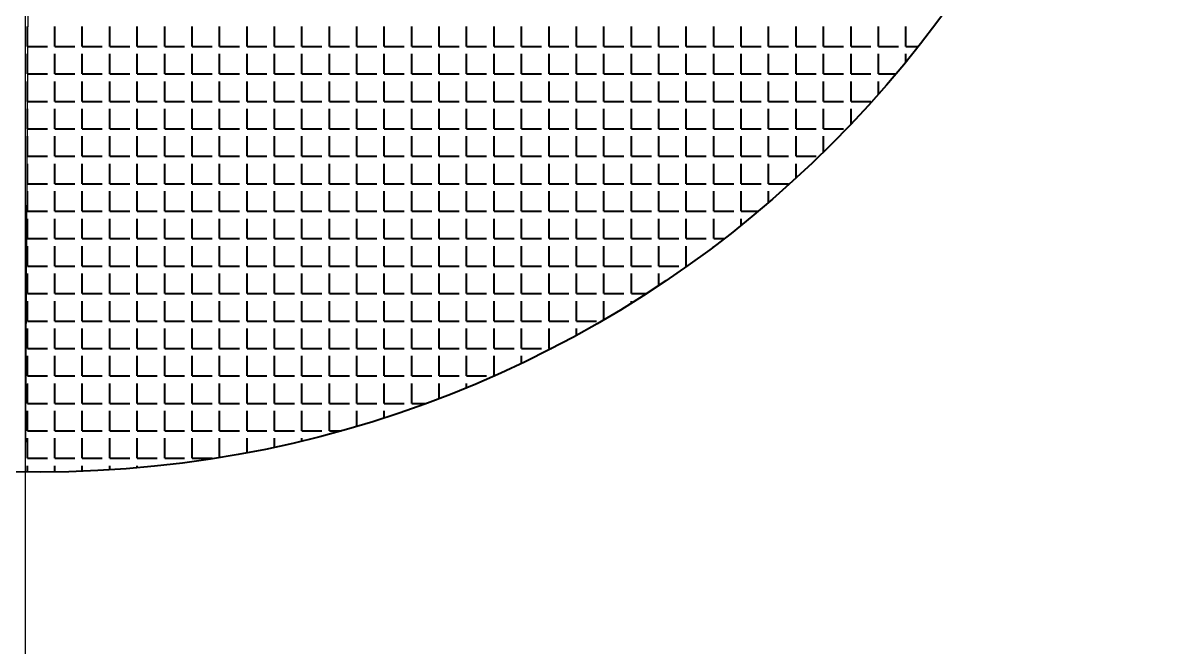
# Model space of a CAD drawing. Header units: millimetres. Extents: x 895788 to 1136524, y -21936 to 400945.
# Drawn here: x 929119.49 to 929153.58, y 271125.28 to 271144.01 of the extents above; entities that cross this region are included whole.
import ezdxf

# ---------------------------------------------------------------- set-up
doc = ezdxf.new("R2010")
doc.units = ezdxf.units.MM
doc.layers.add('GRANIT', color=10, linetype='Continuous', lineweight=30)

msp = doc.modelspace()

# ---------------------------------------------------------------- linework, layer by layer
msp.add_line((929119.576, 271130.535), (929145.387, 275905.148))
at = {"lineweight": 30}
msp.add_line((929119.576, 270878.454), (929119.576, 271403.271), dxfattribs=at)
at = {"layer": 'GRANIT', "color": 0, "linetype": 'Continuous', "lineweight": 40}
for p, q in [((929119.631, 271143.299), (929119.631, 271143.898)), ((929120.455, 271143.299), (929120.455, 271143.898)), ((929121.278, 271143.299), (929121.278, 271143.898)), ((929122.102, 271143.299), (929122.102, 271143.898)), ((929122.925, 271143.299), (929122.925, 271143.898)), ((929123.749, 271143.299), (929123.749, 271143.898)), ((929124.572, 271143.299), (929124.572, 271143.898)), ((929125.396, 271143.299), (929125.396, 271143.898)), ((929126.219, 271143.299), (929126.219, 271143.898)), ((929127.043, 271143.299), (929127.043, 271143.898)), ((929127.866, 271143.299), (929127.866, 271143.898)), ((929128.69, 271143.299), (929128.69, 271143.898)), ((929129.513, 271143.299), (929129.513, 271143.898)), ((929130.337, 271143.299), (929130.337, 271143.898)), ((929131.16, 271143.299), (929131.16, 271143.898)), ((929131.984, 271143.299), (929131.984, 271143.898)), ((929132.807, 271143.299), (929132.807, 271143.898)), ((929133.631, 271143.299), (929133.631, 271143.898)), ((929134.455, 271143.299), (929134.455, 271143.898)), ((929135.278, 271143.299), (929135.278, 271143.898)), ((929136.102, 271143.299), (929136.102, 271143.898)), ((929136.925, 271143.299), (929136.925, 271143.898)), ((929137.749, 271143.299), (929137.749, 271143.898)), ((929138.572, 271143.299), (929138.572, 271143.898)), ((929139.396, 271143.299), (929139.396, 271143.898)), ((929140.219, 271143.299), (929140.219, 271143.898)), ((929141.043, 271143.299), (929141.043, 271143.898)), ((929141.866, 271143.299), (929141.866, 271143.898)), ((929142.69, 271143.299), (929142.69, 271143.898)), ((929143.513, 271143.299), (929143.513, 271143.898)), ((929144.337, 271143.299), (929144.337, 271143.898)), ((929145.16, 271143.299), (929145.16, 271143.898)), ((929145.984, 271143.299), (929145.984, 271143.898)), ((929146.807, 271143.879), (929146.807, 271143.898)), ((929119.631, 271143.299), (929120.23, 271143.299)), ((929119.631, 271142.475), (929119.631, 271143.074)), ((929120.455, 271143.299), (929121.053, 271143.299)), ((929120.455, 271142.475), (929120.455, 271143.074)), ((929121.278, 271143.299), (929121.877, 271143.299)), ((929121.278, 271142.475), (929121.278, 271143.074)), ((929122.102, 271143.299), (929122.701, 271143.299)), ((929122.102, 271142.475), (929122.102, 271143.074)), ((929122.925, 271143.299), (929123.524, 271143.299)), ((929122.925, 271142.475), (929122.925, 271143.074)), ((929123.749, 271143.299), (929124.348, 271143.299)), ((929123.749, 271142.475), (929123.749, 271143.074)), ((929124.572, 271143.299), (929125.171, 271143.299)), ((929124.572, 271142.475), (929124.572, 271143.074)), ((929125.396, 271143.299), (929125.995, 271143.299)), ((929125.396, 271142.475), (929125.396, 271143.074)), ((929126.219, 271143.299), (929126.818, 271143.299)), ((929126.219, 271142.475), (929126.219, 271143.074)), ((929127.043, 271143.299), (929127.642, 271143.299)), ((929127.043, 271142.475), (929127.043, 271143.074)), ((929127.866, 271143.299), (929128.465, 271143.299)), ((929127.866, 271142.475), (929127.866, 271143.074)), ((929128.69, 271143.299), (929129.289, 271143.299)), ((929128.69, 271142.475), (929128.69, 271143.074)), ((929129.513, 271143.299), (929130.112, 271143.299)), ((929129.513, 271142.475), (929129.513, 271143.074)), ((929130.337, 271143.299), (929130.936, 271143.299)), ((929130.337, 271142.475), (929130.337, 271143.074)), ((929131.16, 271143.299), (929131.759, 271143.299)), ((929131.16, 271142.475), (929131.16, 271143.074)), ((929131.984, 271143.299), (929132.583, 271143.299)), ((929131.984, 271142.475), (929131.984, 271143.074)), ((929132.807, 271143.299), (929133.406, 271143.299)), ((929132.807, 271142.475), (929132.807, 271143.074)), ((929133.631, 271143.299), (929134.23, 271143.299)), ((929133.631, 271142.475), (929133.631, 271143.074)), ((929134.455, 271143.299), (929135.053, 271143.299)), ((929134.455, 271142.475), (929134.455, 271143.074)), ((929135.278, 271143.299), (929135.877, 271143.299)), ((929135.278, 271142.475), (929135.278, 271143.074)), ((929136.102, 271143.299), (929136.701, 271143.299)), ((929136.102, 271142.475), (929136.102, 271143.074)), ((929136.925, 271143.299), (929137.524, 271143.299)), ((929136.925, 271142.475), (929136.925, 271143.074)), ((929137.749, 271143.299), (929138.348, 271143.299)), ((929137.749, 271142.475), (929137.749, 271143.074)), ((929138.572, 271143.299), (929139.171, 271143.299)), ((929138.572, 271142.475), (929138.572, 271143.074)), ((929139.396, 271143.299), (929139.995, 271143.299)), ((929139.396, 271142.475), (929139.396, 271143.074)), ((929140.219, 271143.299), (929140.818, 271143.299)), ((929140.219, 271142.475), (929140.219, 271143.074)), ((929141.043, 271143.299), (929141.642, 271143.299)), ((929141.043, 271142.475), (929141.043, 271143.074)), ((929141.866, 271143.299), (929142.465, 271143.299)), ((929141.866, 271142.475), (929141.866, 271143.074)), ((929142.69, 271143.299), (929143.289, 271143.299)), ((929142.69, 271142.475), (929142.69, 271143.074)), ((929143.513, 271143.299), (929144.112, 271143.299)), ((929143.513, 271142.475), (929143.513, 271143.074)), ((929144.337, 271143.299), (929144.936, 271143.299)), ((929144.337, 271142.475), (929144.337, 271143.074)), ((929145.16, 271143.299), (929145.759, 271143.299)), ((929145.16, 271142.475), (929145.16, 271143.074)), ((929145.984, 271143.299), (929146.36, 271143.299)), ((929145.984, 271142.832), (929145.984, 271143.074)), ((929119.631, 271142.475), (929120.23, 271142.475)), ((929120.455, 271142.475), (929121.053, 271142.475)), ((929121.278, 271142.475), (929121.877, 271142.475)), ((929122.102, 271142.475), (929122.701, 271142.475)), ((929122.925, 271142.475), (929123.524, 271142.475)), ((929123.749, 271142.475), (929124.348, 271142.475)), ((929124.572, 271142.475), (929125.171, 271142.475)), ((929125.396, 271142.475), (929125.995, 271142.475)), ((929126.219, 271142.475), (929126.818, 271142.475)), ((929127.043, 271142.475), (929127.642, 271142.475)), ((929127.866, 271142.475), (929128.465, 271142.475)), ((929128.69, 271142.475), (929129.289, 271142.475)), ((929129.513, 271142.475), (929130.112, 271142.475)), ((929130.337, 271142.475), (929130.936, 271142.475)), ((929131.16, 271142.475), (929131.759, 271142.475)), ((929131.984, 271142.475), (929132.583, 271142.475)), ((929132.807, 271142.475), (929133.406, 271142.475)), ((929133.631, 271142.475), (929134.23, 271142.475)), ((929134.455, 271142.475), (929135.053, 271142.475)), ((929135.278, 271142.475), (929135.877, 271142.475)), ((929136.102, 271142.475), (929136.701, 271142.475)), ((929136.925, 271142.475), (929137.524, 271142.475)), ((929137.749, 271142.475), (929138.348, 271142.475)), ((929138.572, 271142.475), (929139.171, 271142.475)), ((929139.396, 271142.475), (929139.995, 271142.475)), ((929140.219, 271142.475), (929140.818, 271142.475)), ((929141.043, 271142.475), (929141.642, 271142.475)), ((929141.866, 271142.475), (929142.465, 271142.475)), ((929142.69, 271142.475), (929143.289, 271142.475)), ((929143.513, 271142.475), (929144.112, 271142.475)), ((929144.337, 271142.475), (929144.936, 271142.475)), ((929145.16, 271142.475), (929145.688, 271142.475)), ((929119.631, 271141.652), (929119.631, 271142.251)), ((929120.455, 271141.652), (929120.455, 271142.251)), ((929121.278, 271141.652), (929121.278, 271142.251)), ((929122.102, 271141.652), (929122.102, 271142.251)), ((929122.925, 271141.652), (929122.925, 271142.251)), ((929123.749, 271141.652), (929123.749, 271142.251)), ((929124.572, 271141.652), (929124.572, 271142.251)), ((929125.396, 271141.652), (929125.396, 271142.251)), ((929126.219, 271141.652), (929126.219, 271142.251)), ((929127.043, 271141.652), (929127.043, 271142.251)), ((929127.866, 271141.652), (929127.866, 271142.251)), ((929128.69, 271141.652), (929128.69, 271142.251)), ((929129.513, 271141.652), (929129.513, 271142.251)), ((929130.337, 271141.652), (929130.337, 271142.251)), ((929131.16, 271141.652), (929131.16, 271142.251)), ((929131.984, 271141.652), (929131.984, 271142.251)), ((929132.807, 271141.652), (929132.807, 271142.251)), ((929133.631, 271141.652), (929133.631, 271142.251)), ((929134.455, 271141.652), (929134.455, 271142.251)), ((929135.278, 271141.652), (929135.278, 271142.251)), ((929136.102, 271141.652), (929136.102, 271142.251)), ((929136.925, 271141.652), (929136.925, 271142.251)), ((929137.749, 271141.652), (929137.749, 271142.251)), ((929138.572, 271141.652), (929138.572, 271142.251)), ((929139.396, 271141.652), (929139.396, 271142.251)), ((929140.219, 271141.652), (929140.219, 271142.251)), ((929141.043, 271141.652), (929141.043, 271142.251)), ((929141.866, 271141.652), (929141.866, 271142.251)), ((929142.69, 271141.652), (929142.69, 271142.251)), ((929143.513, 271141.652), (929143.513, 271142.251)), ((929144.337, 271141.652), (929144.337, 271142.251)), ((929145.16, 271141.864), (929145.16, 271142.251)), ((929119.631, 271141.652), (929120.23, 271141.652)), ((929119.631, 271140.828), (929119.631, 271141.427)), ((929120.455, 271141.652), (929121.053, 271141.652)), ((929120.455, 271140.828), (929120.455, 271141.427)), ((929121.278, 271141.652), (929121.877, 271141.652)), ((929121.278, 271140.828), (929121.278, 271141.427)), ((929122.102, 271141.652), (929122.701, 271141.652)), ((929122.102, 271140.828), (929122.102, 271141.427)), ((929122.925, 271141.652), (929123.524, 271141.652)), ((929122.925, 271140.828), (929122.925, 271141.427)), ((929123.749, 271141.652), (929124.348, 271141.652)), ((929123.749, 271140.828), (929123.749, 271141.427)), ((929124.572, 271141.652), (929125.171, 271141.652)), ((929124.572, 271140.828), (929124.572, 271141.427)), ((929125.396, 271141.652), (929125.995, 271141.652)), ((929125.396, 271140.828), (929125.396, 271141.427)), ((929126.219, 271141.652), (929126.818, 271141.652)), ((929126.219, 271140.828), (929126.219, 271141.427)), ((929127.043, 271141.652), (929127.642, 271141.652)), ((929127.043, 271140.828), (929127.043, 271141.427)), ((929127.866, 271141.652), (929128.465, 271141.652)), ((929127.866, 271140.828), (929127.866, 271141.427)), ((929128.69, 271141.652), (929129.289, 271141.652)), ((929128.69, 271140.828), (929128.69, 271141.427)), ((929129.513, 271141.652), (929130.112, 271141.652)), ((929129.513, 271140.828), (929129.513, 271141.427)), ((929130.337, 271141.652), (929130.936, 271141.652)), ((929130.337, 271140.828), (929130.337, 271141.427)), ((929131.16, 271141.652), (929131.759, 271141.652)), ((929131.16, 271140.828), (929131.16, 271141.427)), ((929131.984, 271141.652), (929132.583, 271141.652)), ((929131.984, 271140.828), (929131.984, 271141.427)), ((929132.807, 271141.652), (929133.406, 271141.652)), ((929132.807, 271140.828), (929132.807, 271141.427)), ((929133.631, 271141.652), (929134.23, 271141.652)), ((929133.631, 271140.828), (929133.631, 271141.427)), ((929134.455, 271141.652), (929135.053, 271141.652)), ((929134.455, 271140.828), (929134.455, 271141.427)), ((929135.278, 271141.652), (929135.877, 271141.652)), ((929135.278, 271140.828), (929135.278, 271141.427)), ((929136.102, 271141.652), (929136.701, 271141.652)), ((929136.102, 271140.828), (929136.102, 271141.427)), ((929136.925, 271141.652), (929137.524, 271141.652)), ((929136.925, 271140.828), (929136.925, 271141.427)), ((929137.749, 271141.652), (929138.348, 271141.652)), ((929137.749, 271140.828), (929137.749, 271141.427)), ((929138.572, 271141.652), (929139.171, 271141.652)), ((929138.572, 271140.828), (929138.572, 271141.427)), ((929139.396, 271141.652), (929139.995, 271141.652)), ((929139.396, 271140.828), (929139.396, 271141.427)), ((929140.219, 271141.652), (929140.818, 271141.652)), ((929140.219, 271140.828), (929140.219, 271141.427)), ((929141.043, 271141.652), (929141.642, 271141.652)), ((929141.043, 271140.828), (929141.043, 271141.427)), ((929141.866, 271141.652), (929142.465, 271141.652)), ((929141.866, 271140.828), (929141.866, 271141.427)), ((929142.69, 271141.652), (929143.289, 271141.652)), ((929142.69, 271140.828), (929142.69, 271141.427)), ((929143.513, 271141.652), (929144.112, 271141.652)), ((929143.513, 271140.828), (929143.513, 271141.427)), ((929144.337, 271141.652), (929144.936, 271141.652)), ((929144.337, 271140.966), (929144.337, 271141.427)), ((929119.631, 271140.828), (929120.23, 271140.828)), ((929120.455, 271140.828), (929121.053, 271140.828)), ((929121.278, 271140.828), (929121.877, 271140.828)), ((929122.102, 271140.828), (929122.701, 271140.828)), ((929122.925, 271140.828), (929123.524, 271140.828)), ((929123.749, 271140.828), (929124.348, 271140.828)), ((929124.572, 271140.828), (929125.171, 271140.828)), ((929125.396, 271140.828), (929125.995, 271140.828)), ((929126.219, 271140.828), (929126.818, 271140.828)), ((929127.043, 271140.828), (929127.642, 271140.828)), ((929127.866, 271140.828), (929128.465, 271140.828)), ((929128.69, 271140.828), (929129.289, 271140.828)), ((929129.513, 271140.828), (929130.112, 271140.828)), ((929130.337, 271140.828), (929130.936, 271140.828)), ((929131.16, 271140.828), (929131.759, 271140.828)), ((929131.984, 271140.828), (929132.583, 271140.828)), ((929132.807, 271140.828), (929133.406, 271140.828)), ((929133.631, 271140.828), (929134.23, 271140.828)), ((929134.455, 271140.828), (929135.053, 271140.828)), ((929135.278, 271140.828), (929135.877, 271140.828)), ((929136.102, 271140.828), (929136.701, 271140.828)), ((929136.925, 271140.828), (929137.524, 271140.828)), ((929137.749, 271140.828), (929138.348, 271140.828)), ((929138.572, 271140.828), (929139.171, 271140.828)), ((929139.396, 271140.828), (929139.995, 271140.828)), ((929140.219, 271140.828), (929140.818, 271140.828)), ((929141.043, 271140.828), (929141.642, 271140.828)), ((929141.866, 271140.828), (929142.465, 271140.828)), ((929142.69, 271140.828), (929143.289, 271140.828)), ((929143.513, 271140.828), (929144.112, 271140.828)), ((929119.631, 271140.005), (929119.631, 271140.604)), ((929120.455, 271140.005), (929120.455, 271140.604)), ((929121.278, 271140.005), (929121.278, 271140.604)), ((929122.102, 271140.005), (929122.102, 271140.604)), ((929122.925, 271140.005), (929122.925, 271140.604)), ((929123.749, 271140.005), (929123.749, 271140.604)), ((929124.572, 271140.005), (929124.572, 271140.604)), ((929125.396, 271140.005), (929125.396, 271140.604)), ((929126.219, 271140.005), (929126.219, 271140.604)), ((929127.043, 271140.005), (929127.043, 271140.604)), ((929127.866, 271140.005), (929127.866, 271140.604)), ((929128.69, 271140.005), (929128.69, 271140.604)), ((929129.513, 271140.005), (929129.513, 271140.604)), ((929130.337, 271140.005), (929130.337, 271140.604)), ((929131.16, 271140.005), (929131.16, 271140.604)), ((929131.984, 271140.005), (929131.984, 271140.604)), ((929132.807, 271140.005), (929132.807, 271140.604)), ((929133.631, 271140.005), (929133.631, 271140.604)), ((929134.455, 271140.005), (929134.455, 271140.604)), ((929135.278, 271140.005), (929135.278, 271140.604)), ((929136.102, 271140.005), (929136.102, 271140.604)), ((929136.925, 271140.005), (929136.925, 271140.604)), ((929137.749, 271140.005), (929137.749, 271140.604)), ((929138.572, 271140.005), (929138.572, 271140.604)), ((929139.396, 271140.005), (929139.396, 271140.604)), ((929140.219, 271140.005), (929140.219, 271140.604)), ((929141.043, 271140.005), (929141.043, 271140.604)), ((929141.866, 271140.005), (929141.866, 271140.604)), ((929142.69, 271140.005), (929142.69, 271140.604)), ((929143.513, 271140.13), (929143.513, 271140.604)), ((929119.631, 271140.005), (929120.23, 271140.005)), ((929120.455, 271140.005), (929121.053, 271140.005)), ((929121.278, 271140.005), (929121.877, 271140.005)), ((929122.102, 271140.005), (929122.701, 271140.005)), ((929122.925, 271140.005), (929123.524, 271140.005)), ((929123.749, 271140.005), (929124.348, 271140.005)), ((929124.572, 271140.005), (929125.171, 271140.005)), ((929125.396, 271140.005), (929125.995, 271140.005)), ((929126.219, 271140.005), (929126.818, 271140.005)), ((929127.043, 271140.005), (929127.642, 271140.005)), ((929127.866, 271140.005), (929128.465, 271140.005)), ((929128.69, 271140.005), (929129.289, 271140.005)), ((929129.513, 271140.005), (929130.112, 271140.005)), ((929130.337, 271140.005), (929130.936, 271140.005)), ((929131.16, 271140.005), (929131.759, 271140.005)), ((929131.984, 271140.005), (929132.583, 271140.005)), ((929132.807, 271140.005), (929133.406, 271140.005)), ((929133.631, 271140.005), (929134.23, 271140.005)), ((929134.455, 271140.005), (929135.053, 271140.005)), ((929135.278, 271140.005), (929135.877, 271140.005)), ((929136.102, 271140.005), (929136.701, 271140.005)), ((929136.925, 271140.005), (929137.524, 271140.005)), ((929137.749, 271140.005), (929138.348, 271140.005)), ((929138.572, 271140.005), (929139.171, 271140.005)), ((929139.396, 271140.005), (929139.995, 271140.005)), ((929140.219, 271140.005), (929140.818, 271140.005)), ((929141.043, 271140.005), (929141.642, 271140.005)), ((929141.866, 271140.005), (929142.465, 271140.005)), ((929142.69, 271140.005), (929143.289, 271140.005)), ((929119.631, 271139.181), (929119.631, 271139.78)), ((929120.455, 271139.181), (929120.455, 271139.78)), ((929121.278, 271139.181), (929121.278, 271139.78)), ((929122.102, 271139.181), (929122.102, 271139.78)), ((929122.925, 271139.181), (929122.925, 271139.78)), ((929123.749, 271139.181), (929123.749, 271139.78)), ((929124.572, 271139.181), (929124.572, 271139.78)), ((929125.396, 271139.181), (929125.396, 271139.78)), ((929126.219, 271139.181), (929126.219, 271139.78)), ((929127.043, 271139.181), (929127.043, 271139.78)), ((929127.866, 271139.181), (929127.866, 271139.78)), ((929128.69, 271139.181), (929128.69, 271139.78)), ((929129.513, 271139.181), (929129.513, 271139.78)), ((929130.337, 271139.181), (929130.337, 271139.78)), ((929131.16, 271139.181), (929131.16, 271139.78)), ((929131.984, 271139.181), (929131.984, 271139.78)), ((929132.807, 271139.181), (929132.807, 271139.78)), ((929133.631, 271139.181), (929133.631, 271139.78)), ((929134.455, 271139.181), (929134.455, 271139.78)), ((929135.278, 271139.181), (929135.278, 271139.78)), ((929136.102, 271139.181), (929136.102, 271139.78)), ((929136.925, 271139.181), (929136.925, 271139.78)), ((929137.749, 271139.181), (929137.749, 271139.78)), ((929138.572, 271139.181), (929138.572, 271139.78)), ((929139.396, 271139.181), (929139.396, 271139.78)), ((929140.219, 271139.181), (929140.219, 271139.78)), ((929141.043, 271139.181), (929141.043, 271139.78)), ((929141.866, 271139.181), (929141.866, 271139.78)), ((929142.69, 271139.35), (929142.69, 271139.78)), ((929119.631, 271139.181), (929120.23, 271139.181)), ((929119.631, 271138.358), (929119.631, 271138.956)), ((929120.455, 271139.181), (929121.053, 271139.181)), ((929120.455, 271138.358), (929120.455, 271138.956)), ((929121.278, 271139.181), (929121.877, 271139.181)), ((929121.278, 271138.358), (929121.278, 271138.956)), ((929122.102, 271139.181), (929122.701, 271139.181)), ((929122.102, 271138.358), (929122.102, 271138.956)), ((929122.925, 271139.181), (929123.524, 271139.181)), ((929122.925, 271138.358), (929122.925, 271138.956)), ((929123.749, 271139.181), (929124.348, 271139.181)), ((929123.749, 271138.358), (929123.749, 271138.956)), ((929124.572, 271139.181), (929125.171, 271139.181)), ((929124.572, 271138.358), (929124.572, 271138.956)), ((929125.396, 271139.181), (929125.995, 271139.181)), ((929125.396, 271138.358), (929125.396, 271138.956)), ((929126.219, 271139.181), (929126.818, 271139.181)), ((929126.219, 271138.358), (929126.219, 271138.956)), ((929127.043, 271139.181), (929127.642, 271139.181)), ((929127.043, 271138.358), (929127.043, 271138.956)), ((929127.866, 271139.181), (929128.465, 271139.181)), ((929127.866, 271138.358), (929127.866, 271138.956)), ((929128.69, 271139.181), (929129.289, 271139.181)), ((929128.69, 271138.358), (929128.69, 271138.956)), ((929129.513, 271139.181), (929130.112, 271139.181)), ((929129.513, 271138.358), (929129.513, 271138.956)), ((929130.337, 271139.181), (929130.936, 271139.181)), ((929130.337, 271138.358), (929130.337, 271138.956)), ((929131.16, 271139.181), (929131.759, 271139.181)), ((929131.16, 271138.358), (929131.16, 271138.956)), ((929131.984, 271139.181), (929132.583, 271139.181)), ((929131.984, 271138.358), (929131.984, 271138.956)), ((929132.807, 271139.181), (929133.406, 271139.181)), ((929132.807, 271138.358), (929132.807, 271138.956)), ((929133.631, 271139.181), (929134.23, 271139.181)), ((929133.631, 271138.358), (929133.631, 271138.956)), ((929134.455, 271139.181), (929135.053, 271139.181)), ((929134.455, 271138.358), (929134.455, 271138.956)), ((929135.278, 271139.181), (929135.877, 271139.181)), ((929135.278, 271138.358), (929135.278, 271138.956)), ((929136.102, 271139.181), (929136.701, 271139.181)), ((929136.102, 271138.358), (929136.102, 271138.956)), ((929136.925, 271139.181), (929137.524, 271139.181)), ((929136.925, 271138.358), (929136.925, 271138.956)), ((929137.749, 271139.181), (929138.348, 271139.181)), ((929137.749, 271138.358), (929137.749, 271138.956)), ((929138.572, 271139.181), (929139.171, 271139.181)), ((929138.572, 271138.358), (929138.572, 271138.956)), ((929139.396, 271139.181), (929139.995, 271139.181)), ((929139.396, 271138.358), (929139.396, 271138.956)), ((929140.219, 271139.181), (929140.818, 271139.181)), ((929140.219, 271138.358), (929140.219, 271138.956)), ((929141.043, 271139.181), (929141.642, 271139.181)), ((929141.043, 271138.358), (929141.043, 271138.956)), ((929141.866, 271139.181), (929142.465, 271139.181)), ((929141.866, 271138.62), (929141.866, 271138.956)), ((929119.631, 271138.358), (929120.23, 271138.358)), ((929120.455, 271138.358), (929121.053, 271138.358)), ((929121.278, 271138.358), (929121.877, 271138.358)), ((929122.102, 271138.358), (929122.701, 271138.358)), ((929122.925, 271138.358), (929123.524, 271138.358)), ((929123.749, 271138.358), (929124.348, 271138.358)), ((929124.572, 271138.358), (929125.171, 271138.358)), ((929125.396, 271138.358), (929125.995, 271138.358)), ((929126.219, 271138.358), (929126.818, 271138.358)), ((929127.043, 271138.358), (929127.642, 271138.358)), ((929127.866, 271138.358), (929128.465, 271138.358)), ((929128.69, 271138.358), (929129.289, 271138.358)), ((929129.513, 271138.358), (929130.112, 271138.358)), ((929130.337, 271138.358), (929130.936, 271138.358)), ((929131.16, 271138.358), (929131.759, 271138.358)), ((929131.984, 271138.358), (929132.583, 271138.358)), ((929132.807, 271138.358), (929133.406, 271138.358)), ((929133.631, 271138.358), (929134.23, 271138.358)), ((929134.455, 271138.358), (929135.053, 271138.358)), ((929135.278, 271138.358), (929135.877, 271138.358)), ((929136.102, 271138.358), (929136.701, 271138.358)), ((929136.925, 271138.358), (929137.524, 271138.358)), ((929137.749, 271138.358), (929138.348, 271138.358)), ((929138.572, 271138.358), (929139.171, 271138.358)), ((929139.396, 271138.358), (929139.995, 271138.358)), ((929140.219, 271138.358), (929140.818, 271138.358)), ((929141.043, 271138.358), (929141.557, 271138.358)), ((929119.631, 271137.534), (929119.631, 271138.133)), ((929120.455, 271137.534), (929120.455, 271138.133)), ((929121.278, 271137.534), (929121.278, 271138.133)), ((929122.102, 271137.534), (929122.102, 271138.133)), ((929122.925, 271137.534), (929122.925, 271138.133)), ((929123.749, 271137.534), (929123.749, 271138.133)), ((929124.572, 271137.534), (929124.572, 271138.133)), ((929125.396, 271137.534), (929125.396, 271138.133)), ((929126.219, 271137.534), (929126.219, 271138.133)), ((929127.043, 271137.534), (929127.043, 271138.133)), ((929127.866, 271137.534), (929127.866, 271138.133)), ((929128.69, 271137.534), (929128.69, 271138.133)), ((929129.513, 271137.534), (929129.513, 271138.133)), ((929130.337, 271137.534), (929130.337, 271138.133)), ((929131.16, 271137.534), (929131.16, 271138.133)), ((929131.984, 271137.534), (929131.984, 271138.133)), ((929132.807, 271137.534), (929132.807, 271138.133)), ((929133.631, 271137.534), (929133.631, 271138.133)), ((929134.455, 271137.534), (929134.455, 271138.133)), ((929135.278, 271137.534), (929135.278, 271138.133)), ((929136.102, 271137.534), (929136.102, 271138.133)), ((929136.925, 271137.534), (929136.925, 271138.133)), ((929137.749, 271137.534), (929137.749, 271138.133)), ((929138.572, 271137.534), (929138.572, 271138.133)), ((929139.396, 271137.534), (929139.396, 271138.133)), ((929140.219, 271137.534), (929140.219, 271138.133)), ((929141.043, 271137.936), (929141.043, 271138.133)), ((929119.631, 271137.534), (929120.23, 271137.534)), ((929119.631, 271136.71), (929119.631, 271137.309)), ((929120.455, 271137.534), (929121.053, 271137.534)), ((929120.455, 271136.71), (929120.455, 271137.309)), ((929121.278, 271137.534), (929121.877, 271137.534)), ((929121.278, 271136.71), (929121.278, 271137.309)), ((929122.102, 271137.534), (929122.701, 271137.534)), ((929122.102, 271136.71), (929122.102, 271137.309)), ((929122.925, 271137.534), (929123.524, 271137.534)), ((929122.925, 271136.71), (929122.925, 271137.309)), ((929123.749, 271137.534), (929124.348, 271137.534)), ((929123.749, 271136.71), (929123.749, 271137.309)), ((929124.572, 271137.534), (929125.171, 271137.534)), ((929124.572, 271136.71), (929124.572, 271137.309)), ((929125.396, 271137.534), (929125.995, 271137.534)), ((929125.396, 271136.71), (929125.396, 271137.309)), ((929126.219, 271137.534), (929126.818, 271137.534)), ((929126.219, 271136.71), (929126.219, 271137.309)), ((929127.043, 271137.534), (929127.642, 271137.534)), ((929127.043, 271136.71), (929127.043, 271137.309)), ((929127.866, 271137.534), (929128.465, 271137.534)), ((929127.866, 271136.71), (929127.866, 271137.309)), ((929128.69, 271137.534), (929129.289, 271137.534)), ((929128.69, 271136.71), (929128.69, 271137.309)), ((929129.513, 271137.534), (929130.112, 271137.534)), ((929129.513, 271136.71), (929129.513, 271137.309)), ((929130.337, 271137.534), (929130.936, 271137.534)), ((929130.337, 271136.71), (929130.337, 271137.309)), ((929131.16, 271137.534), (929131.759, 271137.534)), ((929131.16, 271136.71), (929131.16, 271137.309)), ((929131.984, 271137.534), (929132.583, 271137.534)), ((929131.984, 271136.71), (929131.984, 271137.309)), ((929132.807, 271137.534), (929133.406, 271137.534)), ((929132.807, 271136.71), (929132.807, 271137.309)), ((929133.631, 271137.534), (929134.23, 271137.534)), ((929133.631, 271136.71), (929133.631, 271137.309)), ((929134.455, 271137.534), (929135.053, 271137.534)), ((929134.455, 271136.71), (929134.455, 271137.309)), ((929135.278, 271137.534), (929135.877, 271137.534)), ((929135.278, 271136.71), (929135.278, 271137.309)), ((929136.102, 271137.534), (929136.701, 271137.534)), ((929136.102, 271136.71), (929136.102, 271137.309)), ((929136.925, 271137.534), (929137.524, 271137.534)), ((929136.925, 271136.71), (929136.925, 271137.309)), ((929137.749, 271137.534), (929138.348, 271137.534)), ((929137.749, 271136.71), (929137.749, 271137.309)), ((929138.572, 271137.534), (929139.171, 271137.534)), ((929138.572, 271136.71), (929138.572, 271137.309)), ((929139.396, 271137.534), (929139.995, 271137.534)), ((929139.396, 271136.71), (929139.396, 271137.309)), ((929140.219, 271137.534), (929140.533, 271137.534)), ((929140.219, 271137.295), (929140.219, 271137.309)), ((929119.631, 271136.71), (929120.23, 271136.71)), ((929120.455, 271136.71), (929121.053, 271136.71)), ((929121.278, 271136.71), (929121.877, 271136.71)), ((929122.102, 271136.71), (929122.701, 271136.71)), ((929122.925, 271136.71), (929123.524, 271136.71)), ((929123.749, 271136.71), (929124.348, 271136.71)), ((929124.572, 271136.71), (929125.171, 271136.71)), ((929125.396, 271136.71), (929125.995, 271136.71)), ((929126.219, 271136.71), (929126.818, 271136.71)), ((929127.043, 271136.71), (929127.642, 271136.71)), ((929127.866, 271136.71), (929128.465, 271136.71)), ((929128.69, 271136.71), (929129.289, 271136.71)), ((929129.513, 271136.71), (929130.112, 271136.71)), ((929130.337, 271136.71), (929130.936, 271136.71)), ((929131.16, 271136.71), (929131.759, 271136.71)), ((929131.984, 271136.71), (929132.583, 271136.71)), ((929132.807, 271136.71), (929133.406, 271136.71)), ((929133.631, 271136.71), (929134.23, 271136.71)), ((929134.455, 271136.71), (929135.053, 271136.71)), ((929135.278, 271136.71), (929135.877, 271136.71)), ((929136.102, 271136.71), (929136.701, 271136.71)), ((929136.925, 271136.71), (929137.524, 271136.71)), ((929137.749, 271136.71), (929138.348, 271136.71)), ((929138.572, 271136.71), (929139.171, 271136.71)), ((929139.396, 271136.71), (929139.42, 271136.71)), ((929119.631, 271135.887), (929119.631, 271136.486)), ((929120.455, 271135.887), (929120.455, 271136.486)), ((929121.278, 271135.887), (929121.278, 271136.486)), ((929122.102, 271135.887), (929122.102, 271136.486)), ((929122.925, 271135.887), (929122.925, 271136.486)), ((929123.749, 271135.887), (929123.749, 271136.486)), ((929124.572, 271135.887), (929124.572, 271136.486)), ((929125.396, 271135.887), (929125.396, 271136.486)), ((929126.219, 271135.887), (929126.219, 271136.486)), ((929127.043, 271135.887), (929127.043, 271136.486)), ((929127.866, 271135.887), (929127.866, 271136.486)), ((929128.69, 271135.887), (929128.69, 271136.486)), ((929129.513, 271135.887), (929129.513, 271136.486)), ((929130.337, 271135.887), (929130.337, 271136.486)), ((929131.16, 271135.887), (929131.16, 271136.486)), ((929131.984, 271135.887), (929131.984, 271136.486)), ((929132.807, 271135.887), (929132.807, 271136.486)), ((929133.631, 271135.887), (929133.631, 271136.486)), ((929134.455, 271135.887), (929134.455, 271136.486)), ((929135.278, 271135.887), (929135.278, 271136.486)), ((929136.102, 271135.887), (929136.102, 271136.486)), ((929136.925, 271135.887), (929136.925, 271136.486)), ((929137.749, 271135.887), (929137.749, 271136.486)), ((929138.572, 271136.129), (929138.572, 271136.486)), ((929119.631, 271135.887), (929120.23, 271135.887)), ((929120.455, 271135.887), (929121.053, 271135.887)), ((929121.278, 271135.887), (929121.877, 271135.887)), ((929122.102, 271135.887), (929122.701, 271135.887)), ((929122.925, 271135.887), (929123.524, 271135.887)), ((929123.749, 271135.887), (929124.348, 271135.887)), ((929124.572, 271135.887), (929125.171, 271135.887)), ((929125.396, 271135.887), (929125.995, 271135.887)), ((929126.219, 271135.887), (929126.818, 271135.887)), ((929127.043, 271135.887), (929127.642, 271135.887)), ((929127.866, 271135.887), (929128.465, 271135.887)), ((929128.69, 271135.887), (929129.289, 271135.887)), ((929129.513, 271135.887), (929130.112, 271135.887)), ((929130.337, 271135.887), (929130.936, 271135.887)), ((929131.16, 271135.887), (929131.759, 271135.887)), ((929131.984, 271135.887), (929132.583, 271135.887)), ((929132.807, 271135.887), (929133.406, 271135.887)), ((929133.631, 271135.887), (929134.23, 271135.887)), ((929134.455, 271135.887), (929135.053, 271135.887)), ((929135.278, 271135.887), (929135.877, 271135.887)), ((929136.102, 271135.887), (929136.701, 271135.887)), ((929136.925, 271135.887), (929137.524, 271135.887)), ((929137.749, 271135.887), (929138.202, 271135.887)), ((929119.631, 271135.063), (929119.631, 271135.662)), ((929120.455, 271135.063), (929120.455, 271135.662)), ((929121.278, 271135.063), (929121.278, 271135.662)), ((929122.102, 271135.063), (929122.102, 271135.662)), ((929122.925, 271135.063), (929122.925, 271135.662)), ((929123.749, 271135.063), (929123.749, 271135.662)), ((929124.572, 271135.063), (929124.572, 271135.662)), ((929125.396, 271135.063), (929125.396, 271135.662)), ((929126.219, 271135.063), (929126.219, 271135.662)), ((929127.043, 271135.063), (929127.043, 271135.662)), ((929127.866, 271135.063), (929127.866, 271135.662)), ((929128.69, 271135.063), (929128.69, 271135.662)), ((929129.513, 271135.063), (929129.513, 271135.662)), ((929130.337, 271135.063), (929130.337, 271135.662)), ((929131.16, 271135.063), (929131.16, 271135.662)), ((929131.984, 271135.063), (929131.984, 271135.662)), ((929132.807, 271135.063), (929132.807, 271135.662)), ((929133.631, 271135.063), (929133.631, 271135.662)), ((929134.455, 271135.063), (929134.455, 271135.662)), ((929135.278, 271135.063), (929135.278, 271135.662)), ((929136.102, 271135.063), (929136.102, 271135.662)), ((929136.925, 271135.104), (929136.925, 271135.662)), ((929137.749, 271135.6), (929137.749, 271135.662)), ((929119.631, 271135.063), (929120.23, 271135.063)), ((929120.455, 271135.063), (929121.053, 271135.063)), ((929121.278, 271135.063), (929121.877, 271135.063)), ((929122.102, 271135.063), (929122.701, 271135.063)), ((929122.925, 271135.063), (929123.524, 271135.063)), ((929123.749, 271135.063), (929124.348, 271135.063)), ((929124.572, 271135.063), (929125.171, 271135.063)), ((929125.396, 271135.063), (929125.995, 271135.063)), ((929126.219, 271135.063), (929126.818, 271135.063)), ((929127.043, 271135.063), (929127.642, 271135.063)), ((929127.866, 271135.063), (929128.465, 271135.063)), ((929128.69, 271135.063), (929129.289, 271135.063)), ((929129.513, 271135.063), (929130.112, 271135.063)), ((929130.337, 271135.063), (929130.936, 271135.063)), ((929131.16, 271135.063), (929131.759, 271135.063)), ((929131.984, 271135.063), (929132.583, 271135.063)), ((929132.807, 271135.063), (929133.406, 271135.063)), ((929133.631, 271135.063), (929134.23, 271135.063)), ((929134.455, 271135.063), (929135.053, 271135.063)), ((929135.278, 271135.063), (929135.877, 271135.063)), ((929136.102, 271135.063), (929136.701, 271135.063)), ((929119.631, 271134.24), (929119.631, 271134.839)), ((929120.455, 271134.24), (929120.455, 271134.839)), ((929121.278, 271134.24), (929121.278, 271134.839)), ((929122.102, 271134.24), (929122.102, 271134.839)), ((929122.925, 271134.24), (929122.925, 271134.839)), ((929123.749, 271134.24), (929123.749, 271134.839)), ((929124.572, 271134.24), (929124.572, 271134.839)), ((929125.396, 271134.24), (929125.396, 271134.839)), ((929126.219, 271134.24), (929126.219, 271134.839)), ((929127.043, 271134.24), (929127.043, 271134.839)), ((929127.866, 271134.24), (929127.866, 271134.839)), ((929128.69, 271134.24), (929128.69, 271134.839)), ((929129.513, 271134.24), (929129.513, 271134.839)), ((929130.337, 271134.24), (929130.337, 271134.839)), ((929131.16, 271134.24), (929131.16, 271134.839)), ((929131.984, 271134.24), (929131.984, 271134.839)), ((929132.807, 271134.24), (929132.807, 271134.839)), ((929133.631, 271134.24), (929133.631, 271134.839)), ((929134.455, 271134.24), (929134.455, 271134.839)), ((929135.278, 271134.24), (929135.278, 271134.839)), ((929136.102, 271134.639), (929136.102, 271134.839)), ((929119.631, 271134.24), (929120.23, 271134.24)), ((929120.455, 271134.24), (929121.053, 271134.24)), ((929121.278, 271134.24), (929121.877, 271134.24)), ((929122.102, 271134.24), (929122.701, 271134.24)), ((929122.925, 271134.24), (929123.524, 271134.24)), ((929123.749, 271134.24), (929124.348, 271134.24)), ((929124.572, 271134.24), (929125.171, 271134.24)), ((929125.396, 271134.24), (929125.995, 271134.24)), ((929126.219, 271134.24), (929126.818, 271134.24)), ((929127.043, 271134.24), (929127.642, 271134.24)), ((929127.866, 271134.24), (929128.465, 271134.24)), ((929128.69, 271134.24), (929129.289, 271134.24)), ((929129.513, 271134.24), (929130.112, 271134.24)), ((929130.337, 271134.24), (929130.936, 271134.24)), ((929131.16, 271134.24), (929131.759, 271134.24)), ((929131.984, 271134.24), (929132.583, 271134.24)), ((929132.807, 271134.24), (929133.406, 271134.24)), ((929133.631, 271134.24), (929134.23, 271134.24)), ((929134.455, 271134.24), (929135.053, 271134.24)), ((929135.278, 271134.24), (929135.348, 271134.24)), ((929119.631, 271133.416), (929119.631, 271134.015)), ((929120.455, 271133.416), (929120.455, 271134.015)), ((929121.278, 271133.416), (929121.278, 271134.015)), ((929122.102, 271133.416), (929122.102, 271134.015)), ((929122.925, 271133.416), (929122.925, 271134.015)), ((929123.749, 271133.416), (929123.749, 271134.015)), ((929124.572, 271133.416), (929124.572, 271134.015)), ((929125.396, 271133.416), (929125.396, 271134.015)), ((929126.219, 271133.416), (929126.219, 271134.015)), ((929127.043, 271133.416), (929127.043, 271134.015)), ((929127.866, 271133.416), (929127.866, 271134.015)), ((929128.69, 271133.416), (929128.69, 271134.015)), ((929129.513, 271133.416), (929129.513, 271134.015)), ((929130.337, 271133.416), (929130.337, 271134.015)), ((929131.16, 271133.416), (929131.16, 271134.015)), ((929131.984, 271133.416), (929131.984, 271134.015)), ((929132.807, 271133.416), (929132.807, 271134.015)), ((929133.631, 271133.419), (929133.631, 271134.015)), ((929134.455, 271133.798), (929134.455, 271134.015)), ((929119.631, 271133.416), (929120.23, 271133.416)), ((929119.631, 271132.593), (929119.631, 271133.192)), ((929120.455, 271133.416), (929121.053, 271133.416)), ((929120.455, 271132.593), (929120.455, 271133.192)), ((929121.278, 271133.416), (929121.877, 271133.416)), ((929121.278, 271132.593), (929121.278, 271133.192)), ((929122.102, 271133.416), (929122.701, 271133.416)), ((929122.102, 271132.593), (929122.102, 271133.192)), ((929122.925, 271133.416), (929123.524, 271133.416)), ((929122.925, 271132.593), (929122.925, 271133.192)), ((929123.749, 271133.416), (929124.348, 271133.416)), ((929123.749, 271132.593), (929123.749, 271133.192)), ((929124.572, 271133.416), (929125.171, 271133.416)), ((929124.572, 271132.593), (929124.572, 271133.192)), ((929125.396, 271133.416), (929125.995, 271133.416)), ((929125.396, 271132.593), (929125.396, 271133.192)), ((929126.219, 271133.416), (929126.818, 271133.416)), ((929126.219, 271132.593), (929126.219, 271133.192)), ((929127.043, 271133.416), (929127.642, 271133.416)), ((929127.043, 271132.593), (929127.043, 271133.192)), ((929127.866, 271133.416), (929128.465, 271133.416)), ((929127.866, 271132.593), (929127.866, 271133.192)), ((929128.69, 271133.416), (929129.289, 271133.416)), ((929128.69, 271132.593), (929128.69, 271133.192)), ((929129.513, 271133.416), (929130.112, 271133.416)), ((929129.513, 271132.593), (929129.513, 271133.192)), ((929130.337, 271133.416), (929130.936, 271133.416)), ((929130.337, 271132.593), (929130.337, 271133.192)), ((929131.16, 271133.416), (929131.759, 271133.416)), ((929131.16, 271132.593), (929131.16, 271133.192)), ((929131.984, 271133.416), (929132.583, 271133.416)), ((929131.984, 271132.739), (929131.984, 271133.192)), ((929132.807, 271133.416), (929133.406, 271133.416)), ((929132.807, 271133.066), (929132.807, 271133.192)), ((929119.631, 271132.593), (929120.23, 271132.593)), ((929120.455, 271132.593), (929121.053, 271132.593)), ((929121.278, 271132.593), (929121.877, 271132.593)), ((929122.102, 271132.593), (929122.701, 271132.593)), ((929122.925, 271132.593), (929123.524, 271132.593)), ((929123.749, 271132.593), (929124.348, 271132.593)), ((929124.572, 271132.593), (929125.171, 271132.593)), ((929125.396, 271132.593), (929125.995, 271132.593)), ((929126.219, 271132.593), (929126.818, 271132.593)), ((929127.043, 271132.593), (929127.642, 271132.593)), ((929127.866, 271132.593), (929128.465, 271132.593)), ((929128.69, 271132.593), (929129.289, 271132.593)), ((929129.513, 271132.593), (929130.112, 271132.593)), ((929130.337, 271132.593), (929130.936, 271132.593)), ((929131.16, 271132.593), (929131.593, 271132.593)), ((929119.631, 271131.769), (929119.631, 271132.368)), ((929120.455, 271131.769), (929120.455, 271132.368)), ((929121.278, 271131.769), (929121.278, 271132.368)), ((929122.102, 271131.769), (929122.102, 271132.368)), ((929122.925, 271131.769), (929122.925, 271132.368)), ((929123.749, 271131.769), (929123.749, 271132.368)), ((929124.572, 271131.769), (929124.572, 271132.368)), ((929125.396, 271131.769), (929125.396, 271132.368)), ((929126.219, 271131.769), (929126.219, 271132.368)), ((929127.043, 271131.769), (929127.043, 271132.368)), ((929127.866, 271131.769), (929127.866, 271132.368)), ((929128.69, 271131.769), (929128.69, 271132.368)), ((929129.513, 271131.905), (929129.513, 271132.368)), ((929130.337, 271132.159), (929130.337, 271132.368)), ((929119.631, 271131.769), (929120.23, 271131.769)), ((929119.631, 271130.946), (929119.631, 271131.545)), ((929120.455, 271131.769), (929121.053, 271131.769)), ((929120.455, 271130.946), (929120.455, 271131.545)), ((929121.278, 271131.769), (929121.877, 271131.769)), ((929121.278, 271130.946), (929121.278, 271131.545)), ((929122.102, 271131.769), (929122.701, 271131.769)), ((929122.102, 271130.946), (929122.102, 271131.545)), ((929122.925, 271131.769), (929123.524, 271131.769)), ((929122.925, 271130.946), (929122.925, 271131.545)), ((929123.749, 271131.769), (929124.348, 271131.769)), ((929123.749, 271130.946), (929123.749, 271131.545)), ((929124.572, 271131.769), (929125.171, 271131.769)), ((929124.572, 271130.946), (929124.572, 271131.545)), ((929125.396, 271131.769), (929125.995, 271131.769)), ((929125.396, 271130.967), (929125.396, 271131.545)), ((929126.219, 271131.769), (929126.818, 271131.769)), ((929126.219, 271131.111), (929126.219, 271131.545)), ((929127.043, 271131.769), (929127.642, 271131.769)), ((929127.043, 271131.277), (929127.043, 271131.545)), ((929127.866, 271131.769), (929128.465, 271131.769)), ((929127.866, 271131.464), (929127.866, 271131.545)), ((929128.69, 271131.769), (929129.042, 271131.769)), ((929119.631, 271130.946), (929120.23, 271130.946)), ((929120.455, 271130.946), (929121.053, 271130.946)), ((929121.278, 271130.946), (929121.877, 271130.946)), ((929122.102, 271130.946), (929122.701, 271130.946)), ((929122.925, 271130.946), (929123.524, 271130.946)), ((929123.749, 271130.946), (929124.348, 271130.946)), ((929124.572, 271130.946), (929125.171, 271130.946)), ((929119.631, 271130.534), (929119.631, 271130.721)), ((929120.455, 271130.535), (929120.455, 271130.721)), ((929121.278, 271130.556), (929121.278, 271130.721)), ((929122.102, 271130.597), (929122.102, 271130.721)), ((929122.925, 271130.659), (929122.925, 271130.721))]:
    msp.add_line(p, q, dxfattribs=at)
at = {"layer": 'GRANIT', "color": 0, "lineweight": 40}
msp.add_circle((929120.012, 271164.103), 33.571, dxfattribs=at)

doc.saveas('drawing.dxf')
